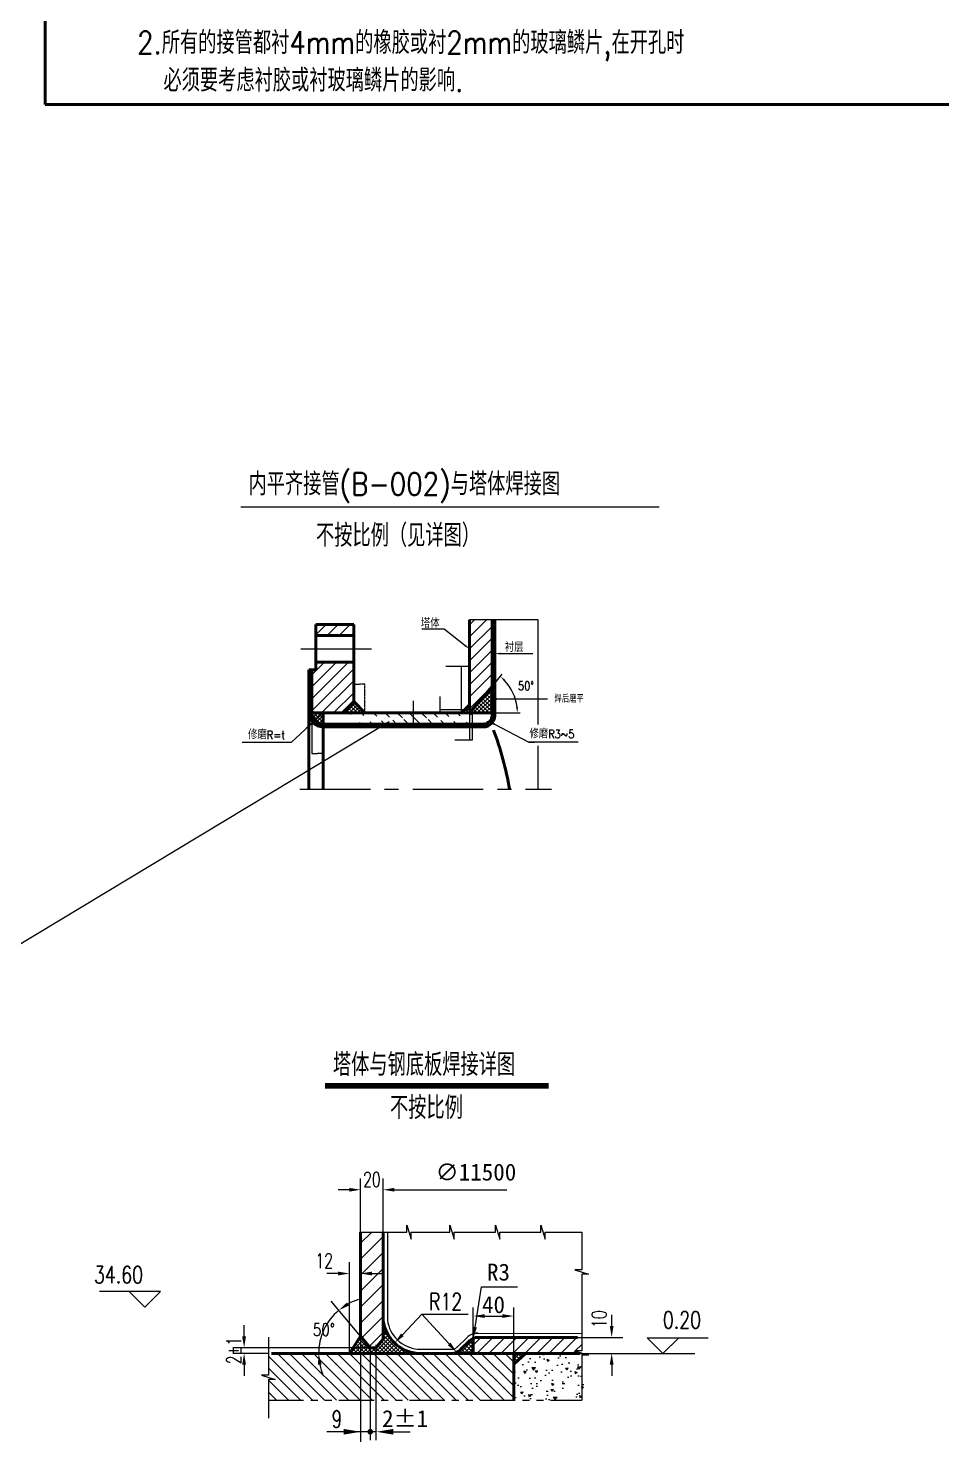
# Model space of a CAD drawing. Header units: inches. Extents: x 17 to 118917, y 16 to 84116.
# Drawn here: x 83492 to 99674, y 42101 to 67162 of the extents above; entities that cross this region are included whole.
import ezdxf
from ezdxf.enums import TextEntityAlignment as Align

# ---------------------------------------------------------------- set-up
doc = ezdxf.new("R2010")
doc.units = ezdxf.units.IN
doc.header["$MEASUREMENT"] = 0
for name, pattern in [('AUSGEZOGEN', [0]), ('CENTER', [2, 1.25, -0.25, 0.25, -0.25]), ('MITTELLINIE', [3.3999999999999995, 2.5, -0.3, 0.3, -0.3]), ('PHANTOM', [19.5, 12, -1.5, 1.5, -1.5, 1.5, -1.5]), ('PHANTOM2', [1.25, 0.625, -0.125, 0.125, -0.125, 0.125, -0.125])]:
    doc.linetypes.add(name, pattern=pattern)
doc.layers.get('DEFPOINTS').update_dxf_attribs({"color": 6})
for name, color, linetype in [('02BEMASS', 3, 'AUSGEZOGEN'), ('02BETON', 3, 'AUSGEZOGEN'), ('02TEXT', 3, 'AUSGEZOGEN'), ('BEMASSUNG', 2, 'Continuous'), ('DIM', 4, 'Continuous'), ('MITTE02', 3, 'MITTELLINIE'), ('TXT', 4, 'Continuous')]:
    doc.layers.add(name, color=color, linetype=linetype)
for name, color, linetype, lineweight in [('05KOMP', 1, 'AUSGEZOGEN', 50), ('2', 1, 'Continuous', 50), ('细实线', 4, 'Continuous', 20)]:
    doc.layers.add(name, color=color, linetype=linetype, lineweight=lineweight)
doc.styles.add('HZ', font='txt.shx', dxfattribs={"width": 0.8, "bigfont": 'hzdx.shx'})
doc.styles.add('HZA', font='romans.shx', dxfattribs={"width": 0.75, "bigfont": 'tcc_hzdx.shx'})
doc.styles.add('SBHZ', font='romans.shx', dxfattribs={"width": 0.85, "bigfont": 'tcc_hzdx.shx'})
doc.styles.add('SIMP1', font='romans.shx', dxfattribs={"width": 0.7, "bigfont": 'hzdx.shx'})
doc.dimstyles.new('ISO-25$2', dxfattribs={"dimtxt": 220, "dimasz": 200, "dimexe": 100, "dimexo": 0.625, "dimgap": 20, "dimtad": 1, "dimtih": 1, "dimtoh": 1, "dimdec": 1, "dimtxsty": 'HZ', "dimcen": 2.5, "dimadec": 0, "dimazin": 0, "dimtfac": 1, "dimtdec": 1, "dimtmove": 0, "dimatfit": 3, "dimfxl": 0, "dimarcsym": 0})
doc.dimstyles.get("Standard").update_dxf_attribs({"dimtxt": 0.18, "dimasz": 0.18, "dimexe": 0.18, "dimexo": 0.0625, "dimgap": 0.09, "dimtad": 0, "dimtih": 1, "dimtoh": 1, "dimdec": 4, "dimzin": 0, "dimdsep": 46, "dimtxsty": 'Standard', "dimcen": 0.09, "dimadec": 0, "dimazin": 0, "dimtfac": 1, "dimtdec": 4, "dimtofl": 0, "dimtmove": 0, "dimatfit": 3, "dimfxl": 0, "dimtolj": 1, "dimtzin": 0, "dimarcsym": 0})
doc.dimstyles.new('STANDARD$0', dxfattribs={"dimtxt": 260, "dimasz": 200, "dimexe": 200, "dimexo": 0, "dimgap": 50, "dimtad": 1, "dimdec": 0, "dimdsep": 46, "dimtxsty": 'SIMP1', "dimcen": 100, "dimclrd": 3, "dimclre": 3, "dimclrt": 3, "dimadec": 0, "dimazin": 0, "dimtfac": 1, "dimtdec": 0, "dimtix": 1, "dimtofl": 0, "dimtmove": 2, "dimatfit": 3, "dimfxl": 0, "dimtolj": 1, "dimtzin": 0, "dimlwd": 15, "dimlwe": 15, "dimarcsym": 0})
pattern_1 = [(315, (-46187774.89218625, -29650108.60983998), (35.35533905932738, 35.35533905932737), []), (45, (-46187774.89218625, -29650108.60983998), (-35.35533905932737, 35.35533905932738), [])]
pattern_2 = [(352.5, (-46187774.89218625, -29650108.60983998), (32.94817806329026, 35.17532959774106), [0, -38, 0, -42.5, 0, -40.625]), (322.5, (-46187774.89218625, -29650108.60983998), (81.17449324259195, 18.60343776855214), [0, -20.5, 0, -34.25, 0, -13.125]), (282.5, (-46187796.63571978, -29650086.86630646), (55.15080957881167, -54.95073182225744), [0, -12.5, 0, -45.00000000000001, 0, -58.75000000000001]), (272.5, (-46187796.63571978, -29650086.86630646), (68.65657127112752, -37.62605408879048), [0, -6.25, 0, -29.5, 0, -33.75])]
pattern_3 = [(45, (-46187774.89218625, -29650108.60983998), (-106.0660171779821, 106.0660171779821), [])]
pattern_4 = [(45, (-821862.2262206731, -583941.9815123641), (-35.35533905932738, 35.35533905932738), []), (135, (-821862.2262206731, -583941.9815123641), (-35.35533905932738, -35.35533905932737), [])]

# ---------------------------------------------------------------- blocks, each defined once
blk = doc.blocks.new('*D113')
at = {"layer": 'DEFPOINTS', "color": 0, "linetype": 'Continuous'}
for p in [(88514.91598601932, 55025.06528353992), (88714.91598601932, 54838.80647871199), (88714.91598601932, 54302.32251276376)]:
    blk.add_point(p, dxfattribs=at)
at = {"layer": 'TXT', "color": 0, "linetype": 'Continuous', "lineweight": -2}
for p, q in [((88514.91598601932, 55025.00278353992), (88514.91598601932, 54302.14251276376)), ((88714.91598601932, 54838.74397871199), (88714.91598601932, 54302.14251276376)), ((88515.09598601931, 54302.32251276376), (88614.77798601931, 54302.32251276376)), ((88714.73598601932, 54302.32251276376), (88615.05398601932, 54302.32251276376))]:
    blk.add_line(p, q, dxfattribs=at)
at = {"layer": 'TXT', "color": 0, "linetype": 'Continuous'}
for points in [[(88515.09598601931, 54302.35251276376), (88515.09598601931, 54302.29251276376), (88514.91598601932, 54302.32251276376)], [(88714.73598601932, 54302.35251276376), (88714.73598601932, 54302.29251276376), (88714.91598601932, 54302.32251276376)]]:
    blk.add_solid(points, dxfattribs=at)
at = {"layer": 'TXT', "color": 0, "linetype": 'Continuous', "insert": (88614.91598601932, 54302.32251276376), "char_height": 0.18, "attachment_point": 5, "style": 'HZ'}
blk.add_mtext('\\A1;t', dxfattribs=at)
blk = doc.blocks.new('*D114')
at = {"color": 0, "linetype": 'PHANTOM', "lineweight": -2}
for p, q in [((89258.27204828257, 55223.25905166867), (89258.27204828257, 55533.75606108042)), ((89258.45204828256, 55533.57606108042), (89357.1876823395, 55533.57606108042)), ((89456.22331639643, 55533.57606108042), (89357.48768233949, 55533.57606108042)), ((89456.40331639642, 55025.12778353992), (89456.40331639642, 55533.75606108042))]:
    blk.add_line(p, q, dxfattribs=at)
at = {"color": 0, "linetype": 'PHANTOM'}
for points in [[(89258.45204828256, 55533.60606108042), (89258.45204828256, 55533.54606108042), (89258.27204828257, 55533.57606108042)], [(89456.22331639643, 55533.60606108042), (89456.22331639643, 55533.54606108042), (89456.40331639642, 55533.57606108042)]]:
    blk.add_solid(points, dxfattribs=at)
at = {"layer": 'DEFPOINTS', "color": 0, "linetype": 'PHANTOM'}
for p in [(89456.40331639642, 55533.57606108042), (89258.27204828257, 55223.19655166867), (89456.40331639642, 55025.06528353992)]:
    blk.add_point(p, dxfattribs=at)
at = {"color": 0, "linetype": 'PHANTOM', "insert": (89357.3376823395, 55533.57606108042), "char_height": 0.18, "attachment_point": 5}
blk.add_mtext('\\A1;t', dxfattribs=at)
blk = doc.blocks.new('*D115')
at = {"color": 0, "lineweight": -2}
for p, q in [((91166.68809180254, 55846.5792079747), (90889.42928805643, 55846.5792079747)), ((91166.68809180254, 55025.12778353992), (91166.68809180254, 55846.7592079747)), ((91307.01888314898, 55846.5792079747), (91166.86809180253, 55846.5792079747)), ((91307.19888314897, 55165.63857490125), (91307.19888314897, 55846.7592079747))]:
    blk.add_line(p, q, dxfattribs=at)
at = {"color": 0}
for points in [[(91166.86809180253, 55846.6092079747), (91166.86809180253, 55846.5492079747), (91166.68809180254, 55846.5792079747)], [(91307.01888314898, 55846.6092079747), (91307.01888314898, 55846.5492079747), (91307.19888314897, 55846.5792079747)]]:
    blk.add_solid(points, dxfattribs=at)
at = {"layer": 'DEFPOINTS', "color": 0}
for p in [(91166.68809180254, 55846.5792079747), (91307.19888314897, 55165.57607490125), (91166.68809180254, 55025.06528353992)]:
    blk.add_point(p, dxfattribs=at)
at = {"color": 0, "insert": (90889.27928805644, 55846.5792079747), "char_height": 0.18, "attachment_point": 5}
blk.add_mtext('\\A1;t', dxfattribs=at)
blk = doc.blocks.new('*D116')
at = {"color": 0, "lineweight": -2}
for p, q in [((90317.78834238763, 55025.06528353992), (90317.78834238763, 55239.1578657657)), ((90317.78834238763, 55239.1578657657), (90317.96834238763, 55239.1578657657)), ((90451.78696079845, 55025.06528353992), (90317.60834238764, 55025.06528353992)), ((90317.78834238763, 54825.24528353992), (90317.78834238763, 55024.88528353992)), ((90451.78696079845, 54825.06528353992), (90317.60834238764, 54825.06528353992))]:
    blk.add_line(p, q, dxfattribs=at)
at = {"color": 0}
for points in [[(90317.75834238763, 55024.88528353992), (90317.81834238763, 55024.88528353992), (90317.78834238763, 55025.06528353992)], [(90317.75834238763, 54825.24528353992), (90317.81834238763, 54825.24528353992), (90317.78834238763, 54825.06528353992)]]:
    blk.add_solid(points, dxfattribs=at)
at = {"layer": 'DEFPOINTS', "color": 0}
for p in [(90317.78834238763, 55025.06528353992), (90451.84946079845, 55025.06528353992), (90451.84946079845, 54825.06528353992)]:
    blk.add_point(p, dxfattribs=at)
at = {"color": 0, "insert": (90318.11834238762, 55239.15786576572), "char_height": 0.18, "attachment_point": 5}
blk.add_mtext('\\A1;t', dxfattribs=at)
blk = doc.blocks.new('*D117')
at = {"color": 0, "lineweight": -2}
for p, q in [((90791.03606592234, 55075.06528353992), (90791.03606592234, 55316.61429307909)), ((90791.03606592234, 55316.61429307909), (90791.21606592233, 55316.61429307909)), ((91307.13638314897, 55075.06528353992), (90790.85606592234, 55075.06528353992)), ((91707.13638314897, 55025.06528353992), (90790.85606592234, 55025.06528353992)), ((90791.03606592234, 55025.24528353992), (90791.03606592234, 55074.88528353992))]:
    blk.add_line(p, q, dxfattribs=at)
at = {"color": 0}
for points in [[(90791.00606592234, 55074.88528353992), (90791.06606592234, 55074.88528353992), (90791.03606592234, 55075.06528353992)], [(90791.00606592234, 55025.24528353992), (90791.06606592234, 55025.24528353992), (90791.03606592234, 55025.06528353992)]]:
    blk.add_solid(points, dxfattribs=at)
at = {"layer": 'DEFPOINTS', "color": 0}
for p in [(90791.03606592234, 55075.06528353992), (91307.19888314897, 55075.06528353992), (91707.19888314897, 55025.06528353992)]:
    blk.add_point(p, dxfattribs=at)
at = {"color": 0, "insert": (90791.36606592232, 55316.6142930791), "char_height": 0.18, "attachment_point": 5}
blk.add_mtext('\\A1;2', dxfattribs=at)
blk = doc.blocks.new('*D118')
at = {"color": 0, "lineweight": -2}
for p, q in [((91307.19888314897, 55075.00278353992), (91307.19888314897, 54539.31412042948)), ((91357.19888314897, 55075.00278353992), (91357.19888314897, 54539.31412042948)), ((91307.19888314897, 54539.49412042948), (91049.88714512879, 54539.49412042948)), ((91357.01888314898, 54539.49412042948), (91307.37888314897, 54539.49412042948))]:
    blk.add_line(p, q, dxfattribs=at)
at = {"color": 0}
for points in [[(91307.37888314897, 54539.52412042948), (91307.37888314897, 54539.46412042948), (91307.19888314897, 54539.49412042948)], [(91357.01888314898, 54539.52412042948), (91357.01888314898, 54539.46412042948), (91357.19888314897, 54539.49412042948)]]:
    blk.add_solid(points, dxfattribs=at)
at = {"layer": 'DEFPOINTS', "color": 0}
for p in [(91307.19888314897, 55075.06528353992), (91357.19888314897, 55075.06528353992), (91307.19888314897, 54539.49412042948)]:
    blk.add_point(p, dxfattribs=at)
at = {"color": 0, "insert": (91049.73714512879, 54539.49412042948), "char_height": 0.18, "attachment_point": 5}
blk.add_mtext('\\A1;2', dxfattribs=at)
blk = doc.blocks.new('*D95')
at = {"layer": '02BEMASS', "color": 7, "lineweight": -2}
for p, q in [((91375.09139062314, 43934.56310226603), (91375.09139062314, 44479.01021818698)), ((92092.29942262139, 43666.98650913357), (92092.29942262139, 44479.01021818698)), ((91575.09139062314, 44329.01021818698), (91892.29942262139, 44329.01021818698))]:
    blk.add_line(p, q, dxfattribs=at)
at = {"layer": '02BEMASS', "color": 7}
for points in [[(91575.09139062314, 44362.34355152032), (91575.09139062314, 44295.67688485364), (91375.09139062314, 44329.01021818698)], [(91892.29942262139, 44362.34355152032), (91892.29942262139, 44295.67688485364), (92092.29942262139, 44329.01021818698)]]:
    blk.add_solid(points, dxfattribs=at)
at = {"layer": 'DEFPOINTS', "color": 0}
for p in [(92092.29942262139, 44329.01021818698), (91375.09139062314, 43934.56310226603), (92092.29942262139, 43666.98650913357)]:
    blk.add_point(p, dxfattribs=at)
at = {"layer": '02BEMASS', "color": 7, "insert": (91733.69540662227, 44529.01021818698), "char_height": 300, "attachment_point": 5}
blk.add_mtext('40', dxfattribs=at)
blk = doc.blocks.new('*D96')
at = {"layer": 'DEFPOINTS', "color": 0}
for p in [(88858.77652478975, 44590.65163038331), (88799.6864889552, 44215.60710928521), (89379.42034475144, 43970.1724874846), (88135.8438081561, 43666.98650913358), (89469.20118157158, 43666.98650913357)]:
    blk.add_point(p, dxfattribs=at)
at = {"layer": '细实线', "color": 0, "lineweight": -2}
for start, end in [(107.006019345624, 118.5030096728718), (130.0000000001195, 179.9999999999997), (191.4969903272475, 202.9939806544952)]:
    blk.add_arc((89633.82358736501, 43666.98650913358), 998.3833241066799, start, end, dxfattribs=at)
at = {"layer": '细实线', "color": 0}
for points in [[(89176.15103824859, 44516.80533523123), (89138.6292624256, 44571.91033304026), (88992.07515690997, 44431.79250666681)], [(88622.30694415761, 43464.65354829795), (88688.63835410972, 43471.33101025639), (88635.44026325834, 43666.98650913357)]]:
    blk.add_solid(points, dxfattribs=at)
at = {"layer": '细实线', "color": 0, "insert": (88728.98100627915, 44088.9215341175), "char_height": 220, "attachment_point": 5, "style": 'HZ'}
blk.add_mtext('50°', dxfattribs=at)
blk = doc.blocks.new('*D106')
at = {"layer": '02BEMASS', "color": 3, "lineweight": 15}
for p, q in [((87315.25120376483, 43966.98650913357), (87315.25120376483, 44166.98650913357)), ((89522.05675653987, 43766.98650913357), (87115.25120376483, 43766.98650913357)), ((87744.76018842486, 43666.98650913357), (87115.25120376483, 43666.98650913357)), ((87315.25120376483, 43466.98650913357), (87315.25120376483, 43266.98650913357))]:
    blk.add_line(p, q, dxfattribs=at)
at = {"layer": '02BEMASS', "color": 3}
for points in [[(87281.9178704315, 43966.98650913357), (87348.58453709816, 43966.98650913357), (87315.25120376483, 43766.98650913357)], [(87281.9178704315, 43466.98650913357), (87348.58453709816, 43466.98650913357), (87315.25120376483, 43666.98650913357)]]:
    blk.add_solid(points, dxfattribs=at)
at = {"layer": 'DEFPOINTS', "color": 0}
for p in [(87315.25120376483, 43666.98650913357), (87744.76018842486, 43666.98650913357), (89522.05675653987, 43766.98650913357)]:
    blk.add_point(p, dxfattribs=at)
at = {"layer": '02BEMASS', "color": 3, "insert": (87135.25120376481, 43716.98650913359), "char_height": 260, "attachment_point": 5, "rotation": 90, "style": 'SIMP1'}
blk.add_mtext('\\A1;2%%P1', dxfattribs=at)
blk = doc.blocks.new('*D107')
at = {"layer": '02BEMASS', "color": 3, "lineweight": 15}
for p, q in [((93827.54248934671, 44151.35009140985), (93827.54248934671, 44351.35009140985)), ((93222.99293588022, 43951.35009140985), (94027.54248934671, 43951.35009140985)), ((93262.82308357641, 43666.98650913357), (94027.54248934671, 43666.98650913357)), ((93827.54248934671, 43466.98650913357), (93827.54248934671, 43266.98650913357))]:
    blk.add_line(p, q, dxfattribs=at)
at = {"layer": '02BEMASS', "color": 3}
for points in [[(93794.20915601338, 44151.35009140985), (93860.87582268004, 44151.35009140985), (93827.54248934671, 43951.35009140985)], [(93794.20915601338, 43466.98650913357), (93860.87582268004, 43466.98650913357), (93827.54248934671, 43666.98650913357)]]:
    blk.add_solid(points, dxfattribs=at)
at = {"layer": 'DEFPOINTS', "color": 0}
for p in [(93222.99293588022, 43951.35009140985), (93827.54248934671, 43951.35009140985), (93262.82308357641, 43666.98650913357)]:
    blk.add_point(p, dxfattribs=at)
at = {"layer": '02BEMASS', "color": 3, "insert": (93604.69030492114, 44274.8775816527), "char_height": 260, "attachment_point": 5, "rotation": 90, "style": 'SIMP1'}
blk.add_mtext('\\A1;10', dxfattribs=at)
blk = doc.blocks.new('*D108')
at = {"color": 3, "lineweight": 15}
for p, q in [((89180.85959477224, 43666.98650913357), (89180.85959477224, 45283.33389923254)), ((89379.42034475146, 44124.51258690606), (89379.42034475146, 45283.33389923254)), ((88980.85959477224, 45083.33389923254), (88780.85959477224, 45083.33389923254)), ((89579.42034475146, 45083.33389923254), (89779.42034475146, 45083.33389923254))]:
    blk.add_line(p, q, dxfattribs=at)
at = {"color": 3}
for points in [[(88980.85959477224, 45116.66723256587), (88980.85959477224, 45050.0005658992), (89180.85959477224, 45083.33389923254)], [(89579.42034475146, 45116.66723256587), (89579.42034475146, 45050.0005658992), (89379.42034475146, 45083.33389923254)]]:
    blk.add_solid(points, dxfattribs=at)
at = {"layer": 'DEFPOINTS', "color": 0}
for p in [(89180.85959477224, 45083.33389923254), (89379.42034475146, 44124.51258690606), (89180.85959477224, 43666.98650913357)]:
    blk.add_point(p, dxfattribs=at)
at = {"color": 3, "insert": (88734.9449311836, 45310.4489711467), "char_height": 260, "attachment_point": 5, "style": 'SIMP1'}
blk.add_mtext('\\A1;12', dxfattribs=at)
blk = doc.blocks.new('*D56')
at = {"layer": '02BEMASS', "color": 3, "lineweight": 15}
for p, q in [((89379.42034475146, 45725.20011566857), (89379.42034475146, 46768.79855935739)), ((89779.42034475146, 45655.26615030875), (89779.42034475146, 46768.79855935739)), ((89179.42034475146, 46568.79855935739), (88979.42034475146, 46568.79855935739)), ((89979.42034475146, 46568.79855935739), (90179.42034475146, 46568.79855935739))]:
    blk.add_line(p, q, dxfattribs=at)
at = {"layer": '02BEMASS', "color": 3}
for points in [[(89179.42034475146, 46602.13189269073), (89179.42034475146, 46535.46522602405), (89379.42034475146, 46568.79855935739)], [(89979.42034475146, 46602.13189269073), (89979.42034475146, 46535.46522602405), (89779.42034475146, 46568.79855935739)]]:
    blk.add_solid(points, dxfattribs=at)
at = {"layer": 'DEFPOINTS', "color": 0}
for p in [(89379.42034475146, 46568.79855935739), (89379.42034475146, 45725.20011566857), (89779.42034475146, 45655.26615030875)]:
    blk.add_point(p, dxfattribs=at)
at = {"layer": '02BEMASS', "color": 3, "insert": (89579.42034475146, 46748.79855935739), "char_height": 260, "attachment_point": 5, "style": 'SIMP1'}
blk.add_mtext('\\A1;20', dxfattribs=at)

msp = doc.modelspace()

# ---------------------------------------------------------------- hatches: boundary and pattern name
at = {"layer": '02BEMASS'}
h = msp.add_hatch(dxfattribs=at)
h.set_pattern_fill('_U', color=256, scale=200, angle=45, style=0, pattern_type=0)
h.set_pattern_definition([(45, (-1244132.127416555, -722488.6379502236), (-141.4213562373095, 141.4213562373095), [])])
h.paths.add_polyline_path([(89779.42034475147, 45817.18928943934), (89379.42034475146, 45817.18928943934), (89379.42034475144, 43970.17248748462), (89549.91362424861, 43766.98650913358), (89649.9136242486, 43766.98650913357), (89779.42034475146, 43921.3266085556)])
h = msp.add_hatch(dxfattribs=at)
h.set_pattern_fill('_U', color=256, scale=50, angle=45, style=0, double=1, pattern_type=0)
h.set_pattern_definition([(45, (-1244132.127416555, -722488.6379502236), (-35.35533905932738, 35.35533905932738), []), (135, (-1244132.127416555, -722488.6379502236), (-35.35533905932738, -35.35533905932737), [])])
h.paths.add_polyline_path([(89779.42034475146, 44246.7956271857), (89779.42034475146, 43921.32660855537), (89649.9136242486, 43766.98650913357), (89649.9136242486, 43666.98650913357), (90339.95291526536, 43666.98650913357), (90385.35966153014, 43666.98650913357, -0.3476809431173094)])
h.paths.add_polyline_path([(89549.91362424837, 43766.98650913381), (89379.42034475146, 43970.17248748474), (89379.42034475146, 43666.98650913357), (89469.2011815716, 43666.98650913357), (89549.9136242486, 43666.98650913357)])
h.paths.add_polyline_path([(89649.9136242486, 43766.98650913357), (89549.9136242486, 43766.98650913369), (89549.91362424883, 43666.98650913357), (89649.9136242486, 43666.98650913357)])
h.paths.add_polyline_path([(89379.42034475169, 43970.1724874845), (89180.859594772, 43666.98650913357), (89379.42034475146, 43666.98650913357)])
h = msp.add_hatch(dxfattribs=at)
h.set_pattern_fill('_U', color=256, scale=50, angle=45, style=0, double=1, pattern_type=0)
h.set_pattern_definition(pattern_4)
h.paths.add_polyline_path([(91135.55061247376, 43722.40393787981, -0.1930425744157228), (90997.36276898709, 43666.98650913299), (91375.09139063385, 43666.98650913299), (91375.09139063385, 43934.56310227872, 0.08776098809521553), (91317.10948615697, 43895.93266268433)])
h = msp.add_hatch(dxfattribs=at)
h.set_pattern_fill('_U', color=256, scale=150, angle=45, style=0, pattern_type=0)
h.set_pattern_definition([(45, (-953167.5506499902, -630769.1572889226), (-106.0660171779821, 106.0660171779821), [])])
h.paths.add_polyline_path([(93295.82297655371, 43951.35009140985), (91455.29732963689, 43951.35009140985), (91375.09139062314, 43934.56310226603), (91375.09139062477, 43666.98650913357), (93309.88924963157, 43666.98650913346), (93174.08721012798, 43709.90350003899), (93295.82297655371, 43709.90350003899)])
h = msp.add_hatch(dxfattribs=at)
h.set_pattern_fill('_U', color=256, scale=150, angle=315, style=0, pattern_type=0)
h.set_pattern_definition([(315, (-953167.5506499902, -630769.1572889226), (106.0660171779821, 106.0660171779821), [])])
h.paths.add_polyline_path([(92092.00393794909, 43666.98650913357), (87744.76018842486, 43666.98650913357), (87744.76018842509, 43244.40138334639), (87866.49624701742, 43205.92960973443), (87744.76018842486, 43205.92960973443), (87744.76018842509, 42837.33191427353), (92092.00393794909, 42837.33191427365)])
h = msp.add_hatch(dxfattribs=at)
h.set_pattern_fill('_U', color=256, scale=50, angle=45, style=0, double=1, pattern_type=0)
h.set_pattern_definition(pattern_4)
h.paths.add_polyline_path([(92297.89371519712, 43666.98650913299), (92092.00393795398, 43666.98650913299), (92092.00393795398, 43478.77388763786)])
h = msp.add_hatch(dxfattribs=at)
h.set_pattern_fill('AR-CONC', color=256, scale=60, angle=315, style=0, double=1)
h.set_pattern_definition([(4.999999999999982, (-804055.666278964, -559746.8952735775), (277.6842472871804, -330.9311995033324), [45, -495]), (310, (-804055.666278964, -559746.8952735775), (260.2608897588165, 377.9953004345314), [36, -396]), (55.45139999999997, (-804032.5259238837, -559774.4728707933), (537.9451693196818, 47.0636811716559), [38.24411400000001, -420.6852672]), (1.184200000000004, (-803970.8134652135, -559662.0424598419), (382.5682591178837, -523.0158000547184), [67.5, -742.4999999999999]), (51.63559999999998, (-803938.932804471, -559705.6271296853), (809.8270136426146, 16.73940898383023), [57.36617280000002, -631.0278000000001]), (306.1842, (-803970.8134652135, -559662.0424598419), (809.8270007491475, 16.7400413239514), [54, -594]), (336, (-803949.6002617833, -559725.6820701474), (82.42948588066184, -424.0629432685814), [45.00000000000001, -495.0000000000001]), (281, (-803949.6002617833, -559725.6820701474), (410.8850612392598, 204.4251558371724), [35.99999999999964, -395.9999999999971]), (26.45139999999999, (-803942.7311604825, -559761.0206531697), (493.3143718436581, -219.6381702079709), [38.24411400000001, -420.6852672]), (352.5, (-804055.666278964, -559746.8952735775), (146.3938905675284, 136.075911183804), [0, -391.2, 0, -402.0000000000001, 0, -397.5]), (322.5, (-804055.666278964, -559746.8952735775), (278.945669940218, 55.72376532147598), [0, -229.2, 0, -382.1999999999999, 0, -151.5]), (282.5, (-804150.2771662829, -559652.2843862587), (216.9124570889164, -236.0509003915238), [0, -150, 0, -468.0000000000001, 0, -621.0000000000001]), (272.5, (-804192.7035731581, -559609.8579793834), (289.8958841243693, -204.9539899190798), [0, -195, 0, -310.8, 0, -441])])
edge = h.paths.add_edge_path()
edge.add_line((93259.88218661574, 43661.86039846004), (92092.540515663, 43664.86676029242))
edge.add_line((92092.54051565555, 43664.8667603022), (92092.54051565555, 42841.12692106175))
edge.add_line((92092.54051565555, 42841.12692106129), (92852.11006841752, 42837.33191429484))
edge.add_line((92852.11006841985, 42837.33191429437), (93295.82297655418, 42837.33191429437))
edge.add_spline(control_points=[(93295.82297655371, 42837.33191429437), (93296.41204988387, 42839.224169392), (93296.99321449724, 42841.11806685091), (93297.56653683809, 42843.01358954967)], knot_values=[7109.185071846656, 7109.185071846699, 7109.185071846699, 7109.185071846699, 7115.220700411003, 7115.220700411003, 7115.220700411003, 7115.220700411003], degree=3, periodic=0)
edge.add_line((93297.56653683809, 42843.01358956457), (93320.05407715998, 42955.36816256666))
edge.add_line((93320.05407715765, 42955.36816256107), (93333.24449701318, 43126.71329974882))
edge.add_spline(control_points=[(93333.24449701038, 43126.71329973997), (93331.98704562512, 43214.944241125), (93321.81306348172, 43304.71327653886), (93308.3188238087, 43394.57902811826)], knot_values=[7406.332910455386, 7406.332910455386, 7406.332910455386, 7406.332910455386, 7670.942397075664, 7670.942397075664, 7670.942397075664, 7670.942397075664], degree=3, periodic=0)
edge.add_line((93331.0204165372, 43187.89760597409), (93308.31882381708, 43394.57902810662))
edge.add_spline(control_points=[(93308.3188238087, 43394.57902811826), (93308.00119859901, 43396.69427350522), (93307.68173387078, 43398.80957247676), (93307.36050259498, 43400.9249062425)], knot_values=[7670.942397075664, 7670.942397075664, 7670.942397075664, 7670.942397075664, 7677.170731972333, 7677.170731972333, 7677.170731972333, 7677.170731972333], degree=3, periodic=0)
edge.add_line((93307.36050259498, 43400.9249062425), (93259.8821866041, 43661.86039846237))
at = {"layer": 'BEMASSUNG', "linetype": 'PHANTOM'}
h = msp.add_hatch(dxfattribs=at)
h.set_pattern_fill('AR-SAND', color=256, scale=25, angle=315, style=0, double=1)
h.set_pattern_definition(pattern_2)
edge = h.paths.add_edge_path()
edge.add_line((91707.19888315456, 56672.56072197748), (91707.19888315456, 54975.06528353957))
edge.add_line((91757.19888315456, 56672.56072197748), (91757.19888315456, 54975.06528353957))
h = msp.add_hatch(dxfattribs=at)
h.set_pattern_fill('AR-SAND', color=256, scale=25, angle=315, style=0, double=1)
h.set_pattern_definition(pattern_2)
edge = h.paths.add_edge_path()
edge.add_line((88514.91598601373, 55788.45359399389), (88514.91598601373, 55025.06528353957))
edge.add_line((88464.91598601373, 55788.45359399389), (88464.91598601373, 53670.55415004548))
h = msp.add_hatch(dxfattribs=at)
h.set_pattern_fill('_U', color=256, scale=50, angle=315, style=0, double=1, pattern_type=0)
h.set_pattern_definition(pattern_1)
h.paths.add_polyline_path([(91707.1988831548, 55492.17904094104), (91357.19888315433, 55075.06528353957), (91307.19888315456, 55075.06528353957), (91307.19888315456, 55165.57607489333), (91166.68809180068, 55025.06528353957), (91707.19888315433, 55025.06528353957)])
h = msp.add_hatch(dxfattribs=at)
h.set_pattern_fill('_U', color=256, scale=50, angle=315, style=0, double=1, pattern_type=0)
h.set_pattern_definition(pattern_1)
h.paths.add_polyline_path([(89258.27204829933, 55223.19655165598), (89060.1407801771, 55025.06528353945), (89456.40331639805, 55025.06528353945)])
h = msp.add_hatch(dxfattribs=at)
h.set_pattern_fill('AR-SAND', color=256, scale=25, angle=315, style=0, double=1)
h.set_pattern_definition(pattern_2)
edge = h.paths.add_edge_path()
edge.add_arc((88714.91598601373, 55025.06528353957), 250, 180, 270)
edge.add_arc((88714.91598601373, 55025.06528353957), 200, 180, 270)
h = msp.add_hatch(dxfattribs=at)
h.set_pattern_fill('_U', color=256, scale=50, angle=315, style=0, double=1, pattern_type=0)
h.set_pattern_definition(pattern_1)
h.paths.add_polyline_path([(88714.91598601396, 55025.06528353968), (88568.57612927667, 54888.73976747538, 0.2081324991938674), (88714.91598601373, 54825.06528353957)])
h.paths.add_polyline_path([(88714.9159860135, 55025.06528353957), (88514.91598601373, 55025.06528353957, 0.1897246534188552), (88568.57612927667, 54888.7397674755)])
h = msp.add_hatch(dxfattribs=at)
h.set_pattern_fill('_U', color=256, scale=150, angle=315, style=0, pattern_type=0)
h.set_pattern_definition([(315, (-46187562.7601519, -29650108.60983998), (106.0660171779821, 106.0660171779821), [])])
edge = h.paths.add_edge_path()
edge.add_line((88727.04802036578, 55025.06528353992), (91919.33091750079, 55025.06528353992))
edge.add_line((88927.04802036578, 54825.06528354737), (91769.33091750079, 54825.06528354155))
h = msp.add_hatch(dxfattribs=at)
h.set_pattern_fill('AR-SAND', color=256, scale=25, angle=315, style=0, double=1)
h.set_pattern_definition(pattern_2)
edge = h.paths.add_edge_path()
edge.add_arc((91557.19888315456, 54975.06528354539), 150, 270, 360)
edge.add_arc((91557.19888315456, 54975.06528354539), 200, 270, 360)
h = msp.add_hatch(dxfattribs=at)
h.set_pattern_fill('AR-SAND', color=256, scale=25, angle=315, style=0, double=1)
h.set_pattern_definition(pattern_2)
edge = h.paths.add_edge_path()
edge.add_line((88714.91598601373, 54825.06528354539), (91557.19888315456, 54825.06528353957))
edge.add_line((88714.91598601373, 54775.06528354539), (91557.19888315456, 54775.06528353957))
at = {"layer": 'DIM'}
h = msp.add_hatch(dxfattribs=at)
h.set_pattern_fill('_U', color=256, scale=150, angle=45, style=0, pattern_type=0)
h.set_pattern_definition(pattern_3)
h.paths.add_polyline_path([(91707.19888314897, 56672.5607219741), (91307.19888314897, 56672.56072198155), (91307.19888316387, 55075.06528354737), (91357.19888314897, 55075.06528353992), (91707.19888314897, 55492.17904093417)])
h = msp.add_hatch(dxfattribs=at)
h.set_pattern_fill('_U', color=256, scale=150, angle=45, style=0, pattern_type=0)
h.set_pattern_definition(pattern_3)
h.paths.add_polyline_path([(88588.88599477186, 56591.43478140291), (88588.88599477186, 56397.30707339288), (89258.27204829607, 56397.307073393), (89258.27204829933, 56591.43478140291)])
h.paths.add_polyline_path([(89258.27204828816, 55924.44206914932), (88588.88599477163, 55924.44206914932), (88588.88599477163, 55788.453593994), (88514.91598601373, 55788.45359399412), (88514.91598601396, 55025.06528353957), (89060.14078017756, 55025.06528353957), (89258.27204827628, 55223.19655163293)])

# ---------------------------------------------------------------- linework, layer by layer
at = {"color": 7, "linetype": 'PHANTOM', "ltscale": 1000}
for p, q in [((91862.3594751853, 56074.6983584581), (92030.62543492219, 56074.6983584581)), ((92030.62543492219, 56074.6983584581), (92431.38168122772, 56074.6983584581))]:
    msp.add_line(p, q, dxfattribs=at)
at = {"color": 7, "linetype": 'ByBlock', "ltscale": 1000}
for p, q in [((91707.19888315456, 55492.17904094663), (91888.07407538792, 55707.73770114579)), ((88714.91598601373, 55025.06528353957), (88153.60574354803, 54502.16666806778)), ((91707.19888314292, 55025.06528354539), (92206.40945174186, 55025.06528356285)), ((88495.4062009036, 54820.57700944538), (88422.23627253356, 54752.41425141399)), ((89929.42034475146, 46568.79855935739), (91969.35402285181, 46568.79855935739)), ((89379.42034475146, 43970.17248748462), (88858.77652478976, 44590.65163038331)), ((89379.42034475146, 43970.17248748462), (89379.42034475146, 42100.96329872366)), ((89549.9136242486, 43819.40507909793), (89549.9136242486, 42127.44327338922)), ((89649.9136242486, 43819.40507909793), (89649.9136242486, 42127.44327338922)), ((89649.9136242486, 42277.44327338934), (88779.42034475146, 42277.44327338922)), ((89349.9136242486, 42277.44327338922), (89149.9136242486, 42277.44327338922)), ((89957.4601220285, 42277.44327338922), (90157.4601220285, 42277.44327338922)), ((89957.4601220285, 42277.44327338922), (90257.4601220285, 42277.44327338922))]:
    msp.add_line(p, q, dxfattribs=at)
at = {"color": 7, "ltscale": 1000}
for p, q in [((91751.77704377951, 54822.46325381971), (92360.98560721533, 54502.16666806196)), ((92360.9856072037, 54502.16666806196), (92460.9856072037, 54502.16666806196))]:
    msp.add_line(p, q, dxfattribs=at)
at = {"ltscale": 1000}
for p, q in [((87280.51644741012, 54502.1666680736), (88153.60574354803, 54502.1666680736)), ((93234.07490335325, 54502.16666806196), (92360.98560721533, 54502.16666806196)), ((90465.79150631897, 44359.93674383543), (91282.46584692843, 44359.93674383543))]:
    msp.add_line(p, q, dxfattribs=at)
at = {"linetype": 'PHANTOM', "ltscale": 1000}
for points in [[(92526.47897415156, 54819.3650456399), (92526.47897415156, 56672.56072198155), (91307.19888314897, 56672.56072198155)], [(92526.47897415156, 53670.55415004792), (92526.47897415156, 54440.57753678712)]]:
    msp.add_lwpolyline(points, dxfattribs=at)
at = {"color": 9, "ltscale": 1000}
for points in [[(85276.33172898939, 44766.28349514245), (85556.28944579711, 44486.32577833473), (85836.24716260484, 44766.28349514245), (84756.33172898939, 44766.28349514245)], [(95014.67853921083, 43944.66631888212), (94734.7208224031, 43664.7086020744), (94454.76310559538, 43944.66631888212), (95534.67853921083, 43944.66631888212)]]:
    msp.add_lwpolyline(points, dxfattribs=at)
at = {"color": 7, "linetype": 'ByBlock'}
msp.add_arc((91315.24390160725, 55025.06528356285), 841.1655501306749, 6.815492327633433, 43.18450767422623, dxfattribs=at)
at = {"color": 7, "linetype": 'PHANTOM'}
msp.add_solid([(91862.3594751853, 56058.03169179531), (91862.3594751853, 56091.36502513252), (91762.3594751853, 56074.69835846392)], dxfattribs=at)
at = {"color": 7, "linetype": 'ByBlock'}
for points in [[(91917.1297766074, 55588.60887600281), (91940.0359677655, 55612.82493509175), (91855.93469490217, 55669.43547900124)], [(88484.04574123364, 54832.77199751288), (88506.7666605852, 54808.38202138953), (88568.57612927364, 54888.7397674826)], [(92167.10251530552, 55125.87915250738), (92133.8281219398, 55123.89777480099), (92156.40945174186, 55025.06528357449)], [(89929.42034475146, 46593.79855935739), (89929.42034475146, 46543.79855935739), (89779.42034475146, 46568.79855935739)], [(89079.42034475146, 42327.44327338922), (89079.42034475146, 42227.44327338922), (89379.42034475146, 42277.44327338922)], [(89957.4601220285, 42327.44327338922), (89957.4601220285, 42227.44327338922), (89657.4601220285, 42277.44327338922)], [(89957.4601220285, 42310.7766067226), (89957.4601220285, 42244.10994005585), (89757.4601220285, 42277.44327338922)]]:
    msp.add_solid(points, dxfattribs=at)
at = {"color": 7}
msp.add_solid([(91744.02104169516, 54807.71122991978), (91759.53304586386, 54837.2152777371), (91663.26490033338, 54868.99926636075)], dxfattribs=at)
at = {"layer": '02BEMASS', "ltscale": 1000}
for p, q in [((89854.42034475146, 45813.32001161107), (89854.42034475146, 44246.79538406243)), ((91265.28904484458, 43950.15112690206), (91081.46520645697, 43774.45761427561)), ((91403.96577746667, 44021.51683945975), (93295.82297655371, 44026.5676158472)), ((90388.9970037375, 43741.98650913357), (90997.36276897475, 43741.98650913357)), ((93262.82308357641, 43666.98650913357), (95301.8164026189, 43666.98650913357))]:
    msp.add_line(p, q, dxfattribs=at)
at = {"layer": '02BEMASS', "color": 7, "ltscale": 1000}
for p, q in [((91406.05848560682, 44132.15115612883), (91518.31459345868, 44848.41033052697)), ((91518.31459345868, 44848.41033052697), (91696.12028065477, 44848.41033052697)), ((91696.12028065477, 44848.41033052697), (92160.40599493882, 44848.41033052697)), ((90119.5300378824, 43996.37874367226), (90465.79150631897, 44359.93674383543)), ((90948.83173301224, 43834.07856338935), (90465.79150631897, 44359.93674383543)), ((90465.79150631897, 44359.93674383543), (90665.79150631897, 44359.93674383543))]:
    msp.add_line(p, q, dxfattribs=at)
at = {"layer": '02BEMASS', "ltscale": 1000, "const_width": 100}
msp.add_lwpolyline([(88747.23604931044, 48413.21856193044), (92713.46753690754, 48413.21856193044)], dxfattribs=at)
at = {"layer": '02BEMASS', "ltscale": 1000}
for points in [[(89371.65406415788, 45817.18928943933), (90195.95769106773, 45817.18928943933), (90195.95769106773, 45938.92505586506), (90272.90114595917, 45695.45323083163), (90272.90114595917, 45817.18928943933), (90962.56717313257, 45817.18928943933)], [(90962.56717313257, 45817.18928943933), (90962.56717313257, 45817.18928943933), (90962.56717313257, 45938.92505586506), (91039.51062802401, 45695.45323083163), (91039.51062802401, 45817.18928943933), (91766.88170825866, 45817.18928943933)], [(91766.88170825866, 45817.18928943933), (91766.88170825866, 45817.18928943933), (91766.88170825866, 45938.92505586506), (91843.8251631352, 45695.45323083163), (91843.8251631352, 45817.18928943933), (92571.19624338475, 45817.18928943933)], [(92571.19624338475, 45817.18928943933), (92571.19624338475, 45817.18928943933), (92571.19624338475, 45938.92505586506), (92648.1396982762, 45695.45323083163), (92648.1396982762, 45817.18928943933), (93295.82297655371, 45817.18928943933)], [(93295.82297655371, 45819.44539794685), (93295.82297655371, 45146.18713923157), (93174.08721012798, 45146.18713923157), (93417.55903516141, 45069.24368434013), (93295.82297655371, 45069.24368434013), (93295.82297655371, 44383.16175875426)], [(93295.82297655371, 44383.16175875426), (93295.82297655371, 43709.90350003899), (93174.08721012798, 43709.90350003899), (93417.55903516141, 43632.96004514755), (93295.82297655371, 43632.96004514755), (93295.82297655371, 42837.33191429437)], [(87744.76018842486, 43956.13132334114), (87744.76018842486, 43282.87306462587), (87623.02442199913, 43282.87306462587), (87866.49624701765, 43205.92960973443), (87744.76018842486, 43205.92960973443), (87744.76018842486, 42519.84768413366)]]:
    msp.add_lwpolyline(points, dxfattribs=at)
at = {"layer": '02BEMASS', "ltscale": 1000, "const_width": 50}
msp.add_lwpolyline([(89524.9136242486, 42277.44327338934, 1), (89574.9136242486, 42277.44327338934, 1)], format="xyb", close=True, dxfattribs=at)
at = {"layer": '02BEMASS'}
for centre, radius, start, end in [((90448.90463399807, 44339.92337671851), 600.9304633474222, 187.9192378459081, 264.6055941937662), ((91455.29732963642, 43751.35009140985), 275, 90, 133.704502120457), ((90997.36276897475, 43866.98650913357), 125, 270, 313.7045021204571)]:
    msp.add_arc(centre, radius, start, end, dxfattribs=at)
at = {"layer": '02BEMASS', "color": 7}
for points in [[(91438.9898279087, 44126.98997362794), (91373.12714329328, 44137.31233861807), (91375.09139062477, 43934.56310227092)], [(90143.66744656455, 43973.38968946177), (90095.39262920026, 44019.36779788274), (89981.59571263114, 43851.55429160267)], [(90973.38018844476, 43856.62816310113), (90924.28327759136, 43811.52896367756), (91084.12933129458, 43686.78783081749)]]:
    msp.add_solid(points, dxfattribs=at)
at = {"layer": '02BETON', "linetype": 'PHANTOM2', "ltscale": 1000}
msp.add_line((87744.76018841252, 42837.33191427353), (93295.82297655162, 42837.33191427353), dxfattribs=at)
at = {"layer": '05KOMP', "ltscale": 1000}
for p, q in [((89379.42034475146, 45817.18928943933), (89379.42034475146, 43970.17248748462)), ((89779.42034475146, 45817.18928943933), (89779.42034475146, 43921.3266085556)), ((89379.42034475146, 43970.17248748462), (89180.85959477224, 43666.98650913357)), ((89549.9136242486, 43766.98650913357), (89379.42034475146, 43970.17248748462)), ((89649.9136242486, 43766.98650913357), (89779.42034475146, 43921.3266085556)), ((91317.10948615674, 43895.93266267374), (91135.55061246608, 43722.40393786968)), ((91375.09139062477, 43666.98650913357), (91375.09139062477, 43934.56310227092)), ((91455.29732963642, 43951.35009140985), (93222.99293588022, 43951.35009140985)), ((87802.55141520048, 43666.98650913357), (90339.95291526536, 43666.98650913357)), ((88135.8438081561, 43666.98650913357), (89469.2011815716, 43666.98650913357)), ((89549.9136242486, 43766.98650913357), (89649.9136242486, 43766.98650913357)), ((90339.95291526536, 43666.98650913357), (90997.36276897475, 43666.98650913357)), ((90997.36276897475, 43666.98650913357), (93262.82308357641, 43666.98650913357)), ((92092.00393794909, 43478.77388763053), (92297.89371519456, 43666.98650913357)), ((92092.00393794909, 42837.33191427353), (92092.00393794909, 43666.98650913357))]:
    msp.add_line(p, q, dxfattribs=at)
at = {"layer": '05KOMP'}
for centre, radius, start, end in [((90448.90463399807, 44339.92337671851), 675.9304633474222, 187.9192378459081, 264.6055941937662), ((91455.29732963642, 43751.35009140985), 200, 90, 133.704502120457), ((90997.36276897475, 43866.98650913357), 200, 270, 313.7045021204571)]:
    msp.add_arc(centre, radius, start, end, dxfattribs=at)
at = {"layer": '2', "ltscale": 1000}
for p, q in [((83790.64848976153, 83276.2567357245), (83790.6484897613, 65810.30535326198)), ((83790.6484897613, 65810.30535326198), (100028.7456565917, 65810.3053532621)), ((91307.19888315456, 56672.56072197748), (91307.19888315456, 55075.06528353375)), ((91707.19888315456, 56672.56072197748), (91707.19888315456, 54975.06528353957)), ((91757.19888315456, 56672.56072197748), (91757.19888315456, 54975.06528353957)), ((88588.88599477163, 56591.43478140291), (88588.88599477163, 55788.45359399389)), ((89258.27204829933, 56591.43478140291), (88588.88599477163, 56591.43478140291)), ((89258.27204829933, 56397.307073393), (88588.88599477163, 56397.307073393)), ((89258.27204829933, 56591.43478140291), (89258.27204827605, 55223.19655165598)), ((89258.27204829933, 55924.44206914921), (88588.88599477163, 55924.44206914921)), ((88588.88599477163, 55788.45359399389), (88464.91598601373, 55788.45359399389)), ((88464.91598601373, 55788.45359399389), (88464.91598601373, 53670.55415004548)), ((88514.91598601373, 55788.45359399389), (88514.91598601373, 55025.06528353957)), ((91357.19888315456, 55075.06528353957), (91707.19888315456, 55492.17904094081)), ((89060.1407801771, 55025.06528353957), (89258.27204829933, 55223.19655165598)), ((89456.40331639828, 55025.06528353957), (89258.27204829933, 55223.19655165598)), ((91307.19888315456, 55165.57607489345), (91166.68809180068, 55025.06528353957)), ((88514.91598601373, 55025.06528353957), (91707.19888315456, 55025.06528353957)), ((88714.91598601373, 55025.06528353957), (88714.91598601373, 54825.06528353957)), ((91357.19888315456, 55075.06528353957), (91307.19888315456, 55075.06528353957)), ((88714.91598601373, 54825.06528354539), (91557.19888315456, 54825.06528353957)), ((88714.91598601373, 54775.06528354539), (91557.19888315456, 54775.06528353957)), ((88714.91598601373, 54759.41883312594), (88714.91598601373, 53670.55415004548))]:
    msp.add_line(p, q, dxfattribs=at)
at = {"layer": '2'}
for centre, radius, start, end in [((88714.91598601373, 55025.06528353957), 250, 180, 270), ((88714.91598601373, 55025.06528353957), 200, 180, 270), ((91557.19888315456, 54975.06528354539), 150, 270, 0), ((91557.19888315456, 54975.06528354539), 200, 270, 0), ((86489.92020674435, 52746.84917969103), 5603.872704778048, 9.487552115980344, 20.60112512936969)]:
    msp.add_arc(centre, radius, start, end, dxfattribs=at)
at = {"layer": 'BEMASSUNG', "color": 7, "linetype": 'PHANTOM', "ltscale": 1000}
for p, q in [((90750.74316587219, 56506.13110755626), (90463.24316587219, 56506.13110755626)), ((90859.15594237544, 56506.13110755626), (90750.74316587219, 56506.13110755626)), ((91228.20867919749, 56219.62047423409), (90859.15594237544, 56506.13110755626))]:
    msp.add_line(p, q, dxfattribs=at)
at = {"layer": 'BEMASSUNG', "color": 7, "linetype": 'PHANTOM'}
msp.add_solid([(91238.42922994321, 56232.78550822693), (91217.98812844012, 56206.45544024124), (91307.19888315456, 56158.29716971317)], dxfattribs=at)
at = {"layer": 'DEFPOINTS', "color": 0, "linetype": 'ByBlock'}
for p in [(91707.19888315456, 55492.17904094663), (92121.0716767508, 55266.31428259248), (88514.91598601373, 55025.06528355121), (88568.57612927364, 54888.73976747678), (88714.91598601373, 55025.06528353957), (91357.19888315456, 55075.06528353957), (91707.19888314292, 55025.06528354539), (89379.42034475146, 44124.51258690606), (89379.42034475146, 43970.17248748462), (87821.01709651634, 43666.98650913357), (89549.9136242486, 43819.40507909793), (89649.9136242486, 43819.40507909793)]:
    msp.add_point(p, dxfattribs=at)
at = {"layer": 'DIM', "ltscale": 1000}
msp.add_line((87259.02717517912, 58679.72744746958), (94668.68034030068, 58679.72744746958), dxfattribs=at)
at = {"layer": 'MITTE02', "linetype": 'CENTER', "ltscale": 1000}
for p, q in [((88322.69807021752, 56160.8745712711), (89601.94514790004, 56160.8745712711)), ((88302.54785151141, 53670.55415004548), (92763.72639311398, 53670.55415004548))]:
    msp.add_line(p, q, dxfattribs=at)
at = {"layer": 'TXT', "color": 7, "linetype": 'Continuous', "ltscale": 1000}
msp.add_line((91792.18503116084, 55270.49111157362), (92688.46218338389, 55270.49111157362), dxfattribs=at)
at = {"layer": 'TXT', "color": 7, "linetype": 'Continuous'}
msp.add_solid([(91792.18503116084, 55253.82444490502), (91792.18503116084, 55287.15777824223), (91692.18503116084, 55270.49111157362)], dxfattribs=at)
at = {"layer": '细实线', "ltscale": 1000}
msp.add_line((83193.02776119312, 50831.64905820296), (89885.22073426926, 54873.40867613545), dxfattribs=at)

# ---------------------------------------------------------------- texts
at = {"color": 3, "style": 'HZA', "width": 0.75}
for s, p in [('34.60', (84656.33172900173, 44821.89423698394)), ('0.20', (94734.67853920175, 44019.96513854268))]:
    msp.add_text(s, height=300, dxfattribs=at).set_placement(p, align=Align.BOTTOM_LEFT)
at = {"color": 7, "linetype": 'ByBlock', "char_height": 300, "attachment_point": 5}
for s, insert in [('∅11500', (91422.93435145346, 46879.5003559992)), ('R3', (91822.0724051794, 45106.65018384471)), ('2±1', (90167.67567450566, 42511.01538901413))]:
    msp.add_mtext(s, dxfattribs=dict(at, insert=insert))
at = {"color": 3, "insert": (90884.99713408378, 44584.71319356919), "char_height": 300, "attachment_point": 5, "style": 'HZA'}
msp.add_mtext('R12', dxfattribs=at)
at = {"color": 7, "linetype": 'ByBlock', "insert": (88958.57256827214, 42502.56765641153), "char_height": 300, "attachment_point": 5, "style": 'SIMP1'}
msp.add_mtext('9', dxfattribs=at)
at = {"layer": '02TEXT', "color": 7, "ltscale": 5, "style": 'SBHZ', "width": 0.85}
for s, p in [('内平齐接管(B-002)与塔体焊接图', (87392.68382023311, 58881.88185195332)), ('不按比例（见详图）', (88588.63708465396, 57969.97984080166))]:
    msp.add_text(s, height=400, dxfattribs=at).set_placement(p)
at = {"layer": 'DIM', "char_height": 150, "attachment_point": 5, "style": 'SBHZ'}
for s, insert in [('\\A1;塔体', (90614.01292069549, 56607.24027902933)), ('\\A1;衬层', (92100.6231377005, 56179.67193201485)), ('\\A1;50°', (92308.97324830586, 55502.50003388825)), ('修磨R=t', (87711.8561112761, 54630.94678417894)), ('修磨R3~5', (92768.42122975284, 54647.69244724068))]:
    msp.add_mtext(s, dxfattribs=dict(at, insert=insert))
at = {"layer": 'TXT', "style": 'SBHZ', "width": 0.85}
for s, p in [('2.所有的接管都衬4mm的橡胶或衬2mm的玻璃鳞片,在开孔时', (85419.46665748431, 66708.01117045582)), ('  必须要考虑衬胶或衬玻璃鳞片的影响.', (85419.46665748431, 66040.3562710427)), ('塔体与钢底板焊接详图', (88888.0774380708, 48587.0342448307)), ('不按比例', (89899.75610498608, 47822.76031495978))]:
    msp.add_text(s, height=400, dxfattribs=at).set_placement(p)
at = {"layer": 'TXT', "color": 7, "linetype": 'Continuous', "insert": (92813.44282585675, 55270.49111157956), "char_height": 125, "attachment_point": 4, "style": 'HZ'}
msp.add_mtext('\\A1;焊后磨平', dxfattribs=at)

# ---------------------------------------------------------------- dimensions: what is measured, and where the dimension line sits
for base, p1, p2, angle, text, picture, middle in [((91166.68809180254, 55846.5792079747), (91307.19888314897, 55165.57607490125), (91166.68809180254, 55025.06528353992), 180, 't', '*D115', (90889.27928805644, 55846.5792079747)), ((90317.78834238763, 55025.06528353992), (90451.84946079845, 54825.06528353992), (90451.84946079845, 55025.06528353992), 90, 't', '*D116', (90318.11834238762, 55239.15786576572)), ((90791.03606592234, 55075.06528353992), (91707.19888314897, 55025.06528353992), (91307.19888314897, 55075.06528353992), 90, '2', '*D117', (90791.36606592232, 55316.6142930791)), ((91307.19888314897, 54539.49412042948), (91357.19888314897, 55075.06528353992), (91307.19888314897, 55075.06528353992), 180, '2', '*D118', (91049.73714512879, 54539.49412042948))]:
    dim = msp.add_linear_dim(base=base, p1=p1, p2=p2, angle=angle, text=text, dimstyle='Standard', override={"dimscale": 1})
    dim.commit()
    dim.dimension.update_dxf_attribs({"geometry": picture, "text_midpoint": middle, "dimtype": 160})
at = {"linetype": 'PHANTOM'}
dim = msp.add_linear_dim(base=(89456.40331639642, 55533.57606108042), p1=(89258.27204828257, 55223.19655166867), p2=(89456.40331639642, 55025.06528353992), text='t', dimstyle='Standard', override={"dimscale": 1}, dxfattribs=at)
dim.commit()
dim.dimension.update_dxf_attribs({"geometry": '*D114', "text_midpoint": (89357.3376823395, 55533.57606108042)})
dim = msp.add_linear_dim(base=(89180.85959477224, 45083.33389923254), p1=(89379.42034475146, 44124.51258690606), p2=(89180.85959477224, 43666.98650913357), text='12', dimstyle='STANDARD$0', override={"dimscale": 1})
dim.commit()
dim.dimension.update_dxf_attribs({"geometry": '*D108', "text_midpoint": (88734.9449311836, 45310.4489711467), "dimtype": 160})
at = {"layer": '02BEMASS'}
for base, p1, p2, text, override, picture, middle in [((89379.42034475146, 46568.79855935739), (89779.42034475146, 45655.26615030875), (89379.42034475146, 45725.20011566857), '20', {"dimscale": 1}, '*D56', (89579.42034475146, 46748.79855935739)), ((92092.29942262139, 44329.01021818698), (91375.09139062314, 43934.56310226603), (92092.29942262139, 43666.98650913357), '40', {"dimtxt": 300, "dimexe": 150, "dimdec": 2, "dimtxsty": 'Standard', "dimclrd": 7, "dimclre": 7, "dimclrt": 7, "dimtfac": 0.7, "dimtix": 0, "dimtolj": 0, "dimtzin": 8, "dimlwd": 65534, "dimlwe": 65534}, '*D95', (91733.69540662227, 44529.01021818698))]:
    dim = msp.add_linear_dim(base=base, p1=p1, p2=p2, text=text, dimstyle='STANDARD$0', override=override, dxfattribs=at)
    dim.commit()
    dim.dimension.update_dxf_attribs({"geometry": picture, "text_midpoint": middle})
dim = msp.add_linear_dim(base=(93827.54248934671, 43951.35009140985), p1=(93262.82308357641, 43666.98650913357), p2=(93222.99293588022, 43951.35009140985), angle=90, text='10', dimstyle='STANDARD$0', override={"dimscale": 1}, dxfattribs=at)
dim.commit()
dim.dimension.update_dxf_attribs({"geometry": '*D107', "text_midpoint": (93604.69030492114, 44274.8775816527), "dimtype": 160})
dim = msp.add_linear_dim(base=(87315.25120376483, 43666.98650913357), p1=(89522.05675653987, 43766.98650913357), p2=(87744.76018842486, 43666.98650913357), angle=90, text='2%%P1', dimstyle='STANDARD$0', override={"dimscale": 1}, dxfattribs=at)
dim.commit()
dim.dimension.update_dxf_attribs({"geometry": '*D106', "text_midpoint": (87135.25120376481, 43716.98650913359)})
at = {"layer": 'TXT', "linetype": 'Continuous'}
dim = msp.add_linear_dim(base=(88714.91598601932, 54302.32251276376), p1=(88514.91598601932, 55025.06528353992), p2=(88714.91598601932, 54838.80647871199), text='t', dimstyle='Standard', override={"dimscale": 1, "dimtxsty": 'HZ'}, dxfattribs=at)
dim.commit()
dim.dimension.update_dxf_attribs({"geometry": '*D113', "text_midpoint": (88614.91598601932, 54302.32251276376)})
at = {"layer": '细实线'}
dim = msp.add_angular_dim_2l(base=(88799.6864889552, 44215.60710928521), line1=((88135.8438081561, 43666.98650913357), (89469.2011815716, 43666.98650913357)), line2=((89379.42034475146, 43970.17248748462), (88858.77652478976, 44590.65163038331)), dimstyle='ISO-25$2', dxfattribs=at)
dim.commit()
dim.dimension.update_dxf_attribs({"geometry": '*D96', "text_midpoint": (88728.98100627914, 44088.9215341175)})

doc.saveas('drawing.dxf')
